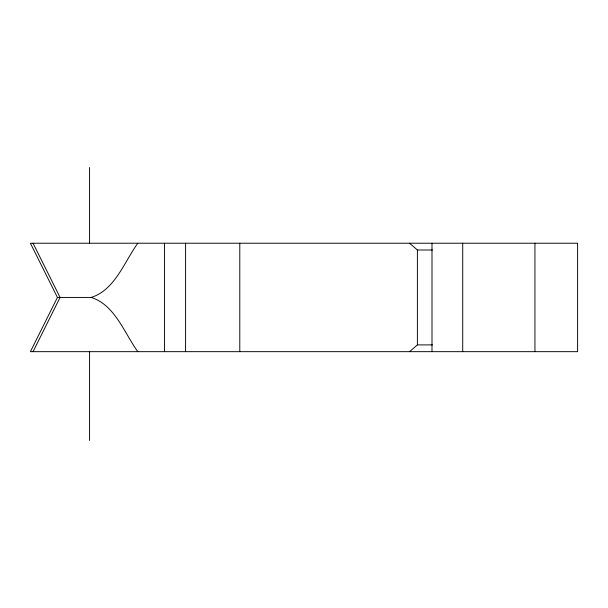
<?xml version="1.0" encoding="UTF-8"?>
<svg xmlns="http://www.w3.org/2000/svg" width="608" height="608" viewBox="0 0 608 608"><rect width="100%" height="100%" fill="white"/><g stroke="black" fill="none" stroke-linecap="round" stroke-linejoin="round"><path stroke-width="0.91" d="M57.433 297.441L30.4 351.667L577.6 351.667L577.6 243.223L30.4 243.223L57.433 297.441L59.531 297.441M33.052 351.667L60.086 297.441L33.052 243.223M137.811 243.223C124.473 261.584 114.874 290.16 91.116 297.441L60.086 297.441M409.572 351.667L417.392 344.896L432.455 344.896M409.572 243.223L417.392 249.994L432.455 249.994M91.116 297.441C114.874 304.73 124.473 333.306 137.811 351.667M534.941 243.223L534.941 351.667M462.718 243.223L462.718 351.667M431.999 243.223L431.999 351.667M417.392 249.994L417.392 344.896M239.788 243.223L239.788 351.667M185.584 243.223L185.584 351.667M164.449 243.223L164.449 351.667M89.574 167.519L89.574 243.223M89.574 351.667L89.574 440.481"/></g></svg>
